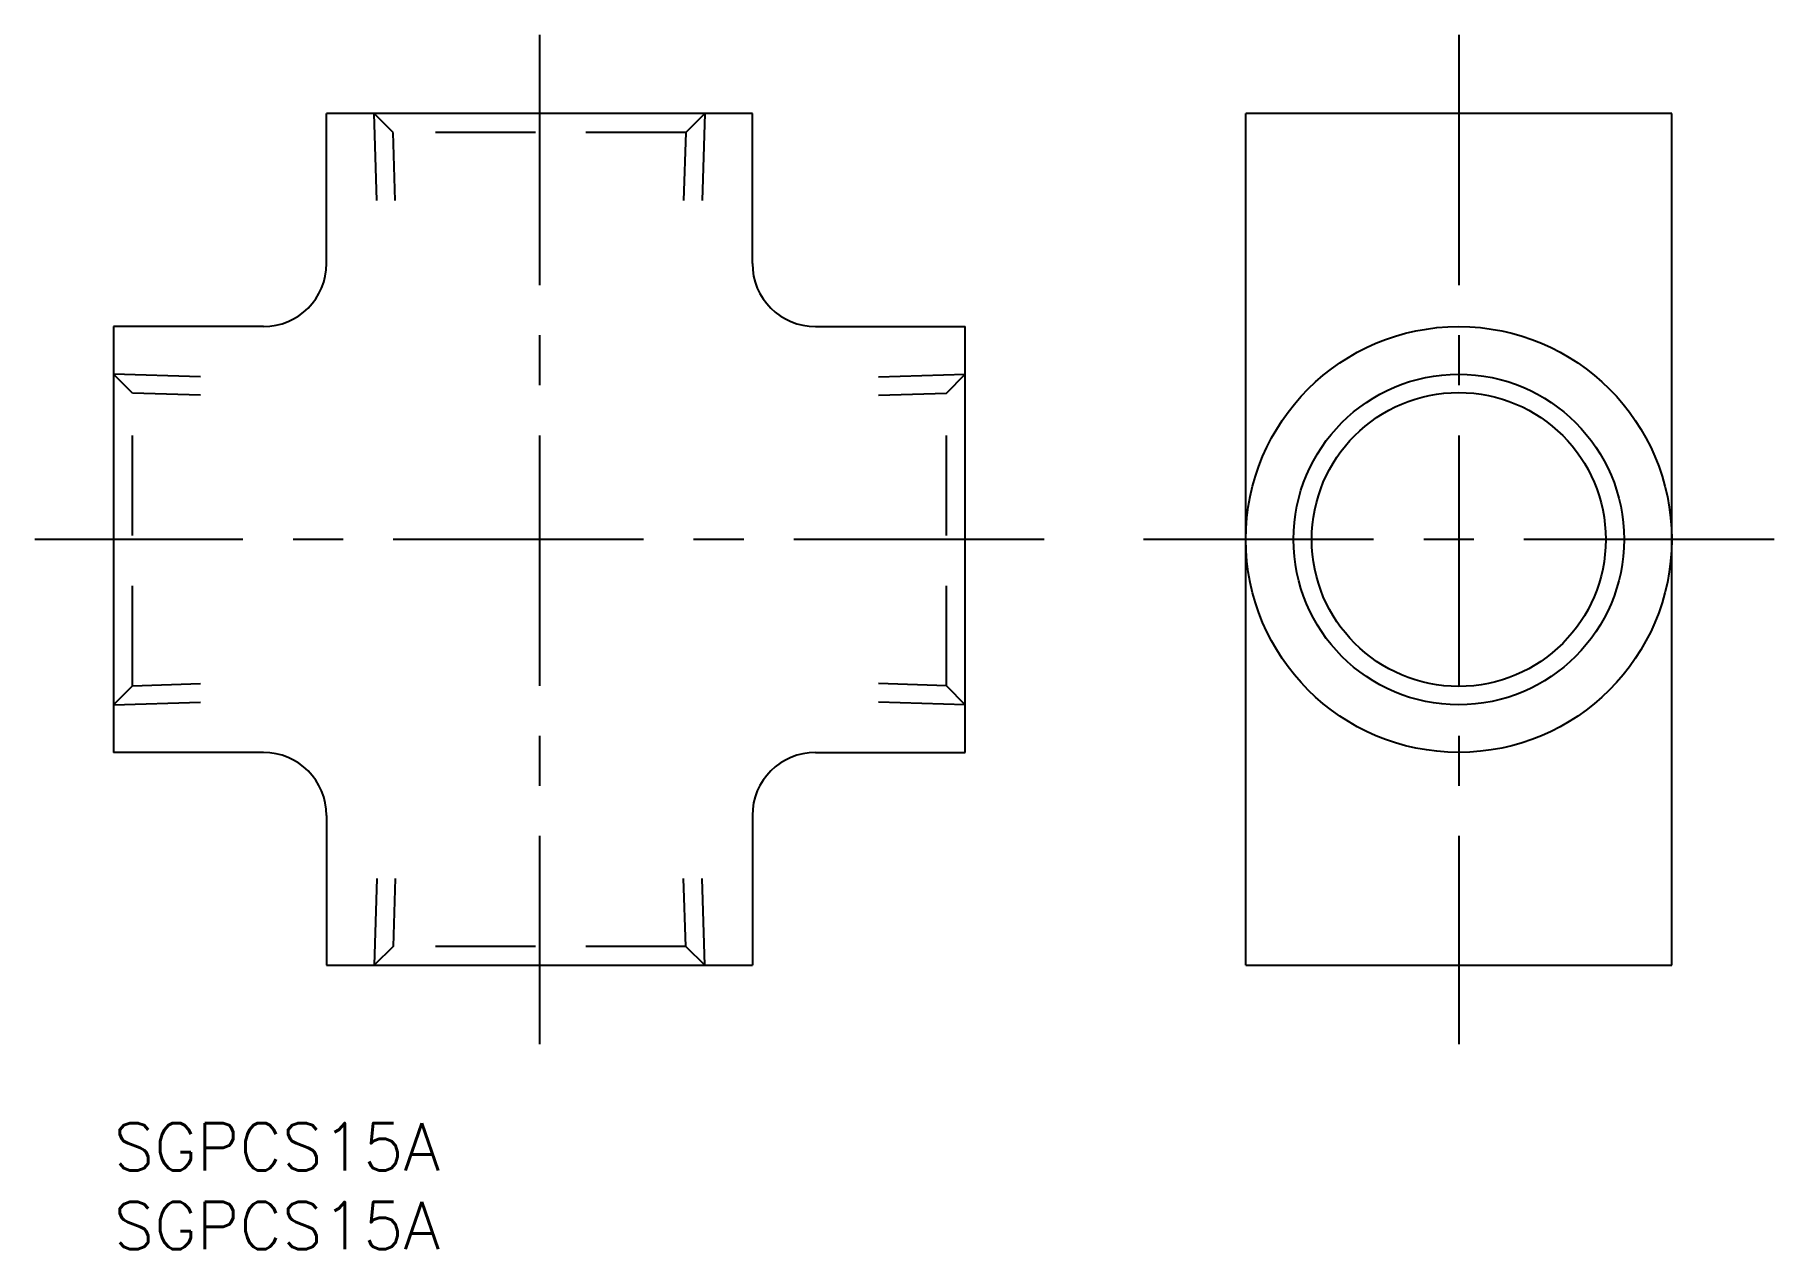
# Model space of a CAD drawing. Extents: x -5 to 105, y -8 to 69.
import ezdxf

# ---------------------------------------------------------------- set-up
doc = ezdxf.new("R2010")
doc.units = 0
doc.header["$LTSCALE"] = 0.5
doc.linetypes.add('CENTER', pattern=[50.8, 31.75, -6.35, 6.35, -6.35])
doc.linetypes.add('DASHED', pattern=[19.05, 12.7, -6.35])
for name, color, linetype in [('MSM_CENTER', 1, 'CENTER'), ('MSM_CONTINUOUS', 7, 'CONTINUOUS'), ('MSM_DASHED', 4, 'DASHED'), ('MSM_NARROW', 5, 'CONTINUOUS'), ('MSM_PART_NUMBER', 7, 'CONTINUOUS')]:
    doc.layers.add(name, color=color, linetype=linetype)
doc.styles.get("Standard").update_dxf_attribs({"font": 'txt.shx', "height": 3, "bigfont": 'bigfont.shx'})

# ---------------------------------------------------------------- blocks, each defined once
blk = doc.blocks.new('*U8')
at = {"layer": 'MSM_PART_NUMBER'}
blk.add_text('SGPCS15A', height=3, dxfattribs=at).set_placement((0, -3))
blk = doc.blocks.new('*U9')
at = {"layer": 'MSM_PART_NUMBER'}
blk.add_text('SGPCS15A', height=3, dxfattribs=at).set_placement((0, -8))

msp = doc.modelspace()

# ---------------------------------------------------------------- linework, layer by layer
at = {"layer": 'MSM_CENTER'}
for p, q in [((27, 69), (27, 5)), ((85.29, 69), (85.29, 5)), ((59, 37), (-5, 37)), ((105.29, 37), (65.29, 37))]:
    msp.add_line(p, q, dxfattribs=at)
at = {"layer": 'MSM_CONTINUOUS'}
for p, q in [((40.5, 64), (13.5, 64)), ((13.5, 54.5), (13.5, 64)), ((40.5, 54.5), (40.5, 64)), ((71.79, 10), (71.79, 64)), ((98.79, 64), (71.79, 64)), ((98.79, 10), (98.79, 64)), ((9.5, 50.5), (0, 50.5)), ((0, 50.5), (0, 23.5)), ((44.5, 50.5), (54, 50.5)), ((54, 23.5), (54, 50.5)), ((9.5, 23.5), (0, 23.5)), ((44.5, 23.5), (54, 23.5)), ((13.5, 19.5), (13.5, 10)), ((40.5, 19.5), (40.5, 10)), ((13.5, 10), (40.5, 10)), ((71.79, 10), (98.79, 10))]:
    msp.add_line(p, q, dxfattribs=at)
for radius in [13.5, 9.32]:
    msp.add_circle((85.29, 37), radius, dxfattribs=at)
for centre, start, end in [((9.5, 54.5), 270, 360), ((44.5, 54.5), 180, 270), ((9.5, 19.5), 360, 90), ((44.5, 19.5), 90, 180)]:
    msp.add_arc(centre, 4, start, end, dxfattribs=at)
at = {"layer": 'MSM_DASHED'}
for p, q in [((16.69, 58.5), (16.52, 64)), ((17.72, 62.8), (16.52, 64)), ((36.28, 62.8), (37.48, 64)), ((37.48, 64), (37.31, 58.5)), ((36.28, 62.8), (17.72, 62.8)), ((17.86, 58.5), (17.72, 62.8)), ((36.28, 62.8), (36.14, 58.5)), ((5.5, 47.31), (0, 47.48)), ((1.2, 46.28), (0, 47.48)), ((48.5, 47.31), (54, 47.48)), ((52.8, 46.28), (54, 47.48)), ((5.5, 46.14), (1.2, 46.28)), ((1.2, 27.72), (1.2, 46.28)), ((48.5, 46.14), (52.8, 46.28)), ((52.8, 27.72), (52.8, 46.28)), ((1.2, 27.72), (0, 26.52)), ((1.2, 27.72), (5.5, 27.86)), ((52.8, 27.72), (48.5, 27.86)), ((52.8, 27.72), (54, 26.52)), ((0, 26.52), (5.5, 26.69)), ((54, 26.52), (48.5, 26.69)), ((16.69, 15.5), (16.52, 10)), ((17.86, 15.5), (17.72, 11.2)), ((36.28, 11.2), (36.14, 15.5)), ((37.48, 10), (37.31, 15.5)), ((17.72, 11.2), (16.52, 10)), ((36.28, 11.2), (17.72, 11.2)), ((36.28, 11.2), (37.48, 10))]:
    msp.add_line(p, q, dxfattribs=at)
at = {"layer": 'MSM_NARROW'}
msp.add_circle((85.29, 37), 10.48, dxfattribs=at)

# ---------------------------------------------------------------- block references
at = {"layer": 'MSM_CONTINUOUS'}
for name in ['*U8', '*U9']:
    msp.add_blockref(name, (0, 0), dxfattribs=at)

doc.saveas('drawing.dxf')
